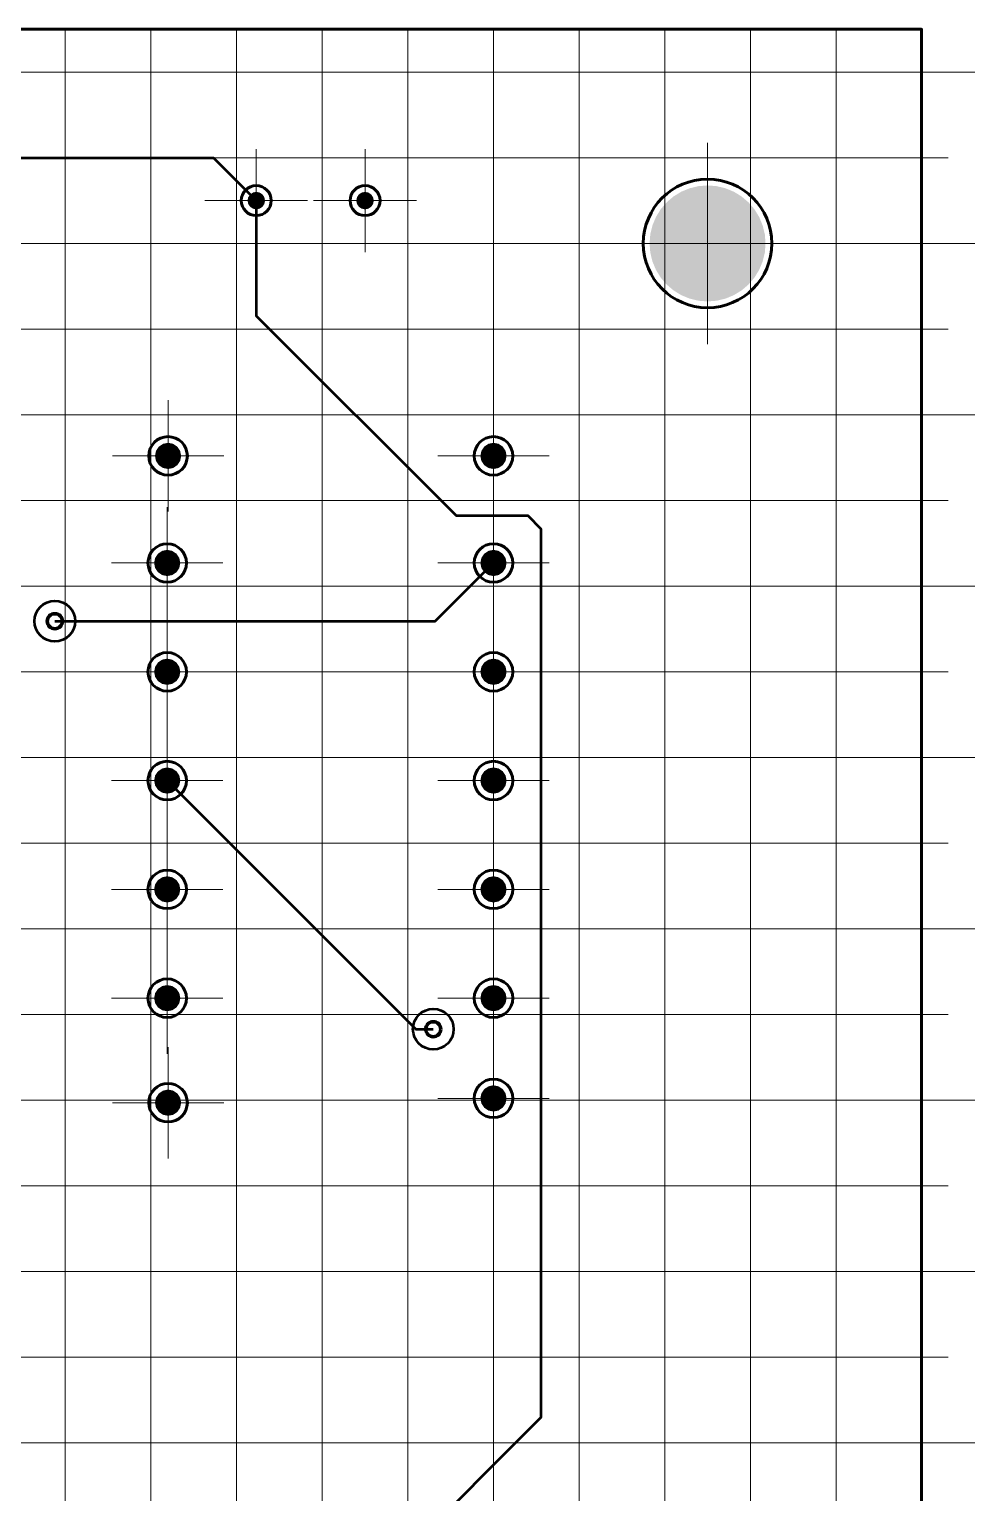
# Model space of a CAD drawing. Extents: x 260 to 1101, y 70 to 664.
# Drawn here: x 1008.5 to 1052.7, y 524.5 to 592.8 of the extents above; entities that cross this region are included whole.
import ezdxf

# ---------------------------------------------------------------- set-up
doc = ezdxf.new("R2010")
doc.units = 0
doc.header["$MEASUREMENT"] = 0
doc.layers.add('PDF _Геометрия', color=7, linetype='CONTINUOUS')
doc.layers.add('PDF _Сплошная заливка', color=7, linetype='CONTINUOUS')

msp = doc.modelspace()

# ---------------------------------------------------------------- hatches: boundary and pattern name
at = {"layer": 'PDF _Сплошная заливка', "transparency": 33554559}
for points in [[(1019.119, 584.786), (1019.119, 585.194), (1018.963, 585.163), (1018.831, 585.075), (1018.742, 584.942), (1018.711, 584.786)], [(1024.197, 584.786), (1024.197, 585.194), (1024.041, 585.163), (1023.909, 585.075), (1023.82, 584.942), (1023.789, 584.786)], [(1040.191, 582.786), (1042.899, 582.786), (1042.866, 583.21), (1042.766, 583.623), (1042.604, 584.016), (1042.382, 584.378), (1042.106, 584.701), (1041.783, 584.978), (1041.421, 585.2), (1041.028, 585.362), (1040.615, 585.461), (1040.191, 585.495)], [(1040.191, 582.786), (1037.484, 582.786), (1037.517, 582.363), (1037.616, 581.949), (1037.779, 581.557), (1038.001, 581.194), (1038.277, 580.871), (1038.6, 580.595), (1038.962, 580.373), (1039.355, 580.21), (1039.768, 580.111), (1040.191, 580.078)], [(1040.191, 582.786), (1040.191, 580.078), (1040.615, 580.111), (1041.028, 580.21), (1041.421, 580.373), (1041.783, 580.595), (1042.106, 580.871), (1042.382, 581.194), (1042.604, 581.557), (1042.766, 581.949), (1042.866, 582.363), (1042.899, 582.786)], [(1015, 572.866), (1015.612, 572.866), (1015.565, 573.1), (1015.433, 573.299), (1015.234, 573.431), (1015, 573.478)], [(1030.195, 572.866), (1030.807, 572.866), (1030.76, 573.1), (1030.627, 573.299), (1030.429, 573.431), (1030.195, 573.478)], [(1015, 572.866), (1015, 572.255), (1015.234, 572.301), (1015.433, 572.434), (1015.565, 572.632), (1015.612, 572.866)], [(1030.195, 572.866), (1030.195, 572.255), (1030.429, 572.301), (1030.627, 572.434), (1030.76, 572.632), (1030.807, 572.866)], [(1014.96, 567.866), (1015.572, 567.866), (1015.525, 568.1), (1015.393, 568.299), (1015.194, 568.431), (1014.96, 568.478)], [(1014.96, 567.866), (1014.96, 567.255), (1015.194, 567.301), (1015.393, 567.434), (1015.525, 567.632), (1015.572, 567.866)], [(1030.195, 567.866), (1030.807, 567.866), (1030.76, 568.1), (1030.627, 568.299), (1030.429, 568.431), (1030.195, 568.478)], [(1030.195, 567.866), (1030.195, 567.255), (1030.429, 567.301), (1030.627, 567.434), (1030.76, 567.632), (1030.807, 567.866)], [(1014.96, 562.786), (1015.572, 562.786), (1015.525, 563.02), (1015.393, 563.219), (1015.194, 563.351), (1014.96, 563.398)], [(1030.195, 562.786), (1030.807, 562.786), (1030.76, 563.02), (1030.627, 563.219), (1030.429, 563.351), (1030.195, 563.398)], [(1014.96, 562.786), (1014.96, 562.175), (1015.194, 562.221), (1015.393, 562.354), (1015.525, 562.552), (1015.572, 562.786)], [(1030.195, 562.786), (1030.195, 562.175), (1030.429, 562.221), (1030.627, 562.354), (1030.76, 562.552), (1030.807, 562.786)], [(1014.96, 557.706), (1015.572, 557.706), (1015.525, 557.941), (1015.393, 558.139), (1015.194, 558.271), (1014.96, 558.318)], [(1030.195, 557.706), (1030.807, 557.706), (1030.76, 557.941), (1030.627, 558.139), (1030.429, 558.271), (1030.195, 558.318)], [(1014.96, 557.706), (1014.96, 557.095), (1015.194, 557.141), (1015.393, 557.274), (1015.525, 557.472), (1015.572, 557.706)], [(1030.195, 557.706), (1030.195, 557.095), (1030.429, 557.141), (1030.627, 557.274), (1030.76, 557.472), (1030.807, 557.706)], [(1014.96, 552.626), (1015.572, 552.626), (1015.525, 552.861), (1015.393, 553.059), (1015.194, 553.191), (1014.96, 553.238)], [(1030.195, 552.626), (1030.807, 552.626), (1030.76, 552.861), (1030.627, 553.059), (1030.429, 553.191), (1030.195, 553.238)], [(1014.96, 552.626), (1014.96, 552.015), (1015.194, 552.061), (1015.393, 552.194), (1015.525, 552.392), (1015.572, 552.626)], [(1030.195, 552.626), (1030.195, 552.015), (1030.429, 552.061), (1030.627, 552.194), (1030.76, 552.392), (1030.807, 552.626)], [(1014.96, 547.546), (1015.572, 547.546), (1015.525, 547.78), (1015.393, 547.979), (1015.194, 548.111), (1014.96, 548.158)], [(1030.195, 547.546), (1030.807, 547.546), (1030.76, 547.78), (1030.627, 547.979), (1030.429, 548.111), (1030.195, 548.158)], [(1014.96, 547.546), (1014.96, 546.935), (1015.194, 546.981), (1015.393, 547.114), (1015.525, 547.312), (1015.572, 547.546)], [(1030.195, 547.546), (1030.195, 546.935), (1030.429, 546.981), (1030.627, 547.114), (1030.76, 547.312), (1030.807, 547.546)], [(1015, 542.666), (1015.612, 542.666), (1015.565, 542.9), (1015.433, 543.099), (1015.234, 543.231), (1015, 543.278)], [(1030.195, 542.866), (1030.807, 542.866), (1030.76, 543.101), (1030.627, 543.299), (1030.429, 543.431), (1030.195, 543.478)], [(1015, 542.666), (1015, 542.055), (1015.234, 542.101), (1015.433, 542.234), (1015.565, 542.432), (1015.612, 542.666)], [(1030.195, 542.866), (1030.195, 542.254), (1030.429, 542.301), (1030.627, 542.434), (1030.76, 542.632), (1030.807, 542.866)]]:
    msp.add_hatch(color=256, dxfattribs=at).paths.add_polyline_path(points)
at = {"layer": 'PDF _Сплошная заливка', "true_color": 0xffffff, "transparency": 33554559}
for points in [[(1019.527, 584.786), (1019.496, 584.942), (1019.407, 585.075), (1019.275, 585.163), (1019.119, 585.194), (1019.119, 584.786)], [(1024.605, 584.786), (1024.574, 584.942), (1024.485, 585.075), (1024.353, 585.163), (1024.197, 585.194), (1024.197, 584.786)], [(1040.191, 585.495), (1039.768, 585.461), (1039.355, 585.362), (1038.962, 585.2), (1038.6, 584.978), (1038.277, 584.701), (1038.001, 584.378), (1037.779, 584.016), (1037.616, 583.623), (1037.517, 583.21), (1037.484, 582.786), (1040.191, 582.786)], [(1018.711, 584.786), (1018.742, 584.63), (1018.831, 584.498), (1018.963, 584.41), (1019.119, 584.378), (1019.119, 584.786)], [(1019.119, 584.378), (1019.275, 584.41), (1019.407, 584.498), (1019.496, 584.63), (1019.527, 584.786), (1019.119, 584.786)], [(1023.789, 584.786), (1023.82, 584.63), (1023.909, 584.498), (1024.041, 584.41), (1024.197, 584.378), (1024.197, 584.786)], [(1024.197, 584.378), (1024.353, 584.41), (1024.485, 584.498), (1024.574, 584.63), (1024.605, 584.786), (1024.197, 584.786)], [(1015, 573.478), (1014.766, 573.431), (1014.568, 573.299), (1014.435, 573.1), (1014.389, 572.866), (1015, 572.866)], [(1030.195, 573.478), (1029.961, 573.431), (1029.762, 573.299), (1029.63, 573.1), (1029.583, 572.866), (1030.195, 572.866)], [(1014.389, 572.866), (1014.435, 572.632), (1014.568, 572.434), (1014.766, 572.301), (1015, 572.255), (1015, 572.866)], [(1029.583, 572.866), (1029.63, 572.632), (1029.762, 572.434), (1029.961, 572.301), (1030.195, 572.255), (1030.195, 572.866)], [(1014.96, 568.478), (1014.726, 568.431), (1014.528, 568.299), (1014.395, 568.1), (1014.349, 567.866), (1014.96, 567.866)], [(1014.349, 567.866), (1014.395, 567.632), (1014.528, 567.434), (1014.726, 567.301), (1014.96, 567.255), (1014.96, 567.866)], [(1030.195, 568.478), (1029.961, 568.431), (1029.762, 568.299), (1029.63, 568.1), (1029.583, 567.866), (1030.195, 567.866)], [(1029.583, 567.866), (1029.63, 567.632), (1029.762, 567.434), (1029.961, 567.301), (1030.195, 567.255), (1030.195, 567.866)], [(1014.96, 563.398), (1014.726, 563.351), (1014.528, 563.219), (1014.395, 563.02), (1014.349, 562.786), (1014.96, 562.786)], [(1030.195, 563.398), (1029.961, 563.351), (1029.762, 563.219), (1029.63, 563.02), (1029.583, 562.786), (1030.195, 562.786)], [(1014.349, 562.786), (1014.395, 562.552), (1014.528, 562.354), (1014.726, 562.221), (1014.96, 562.175), (1014.96, 562.786)], [(1029.583, 562.786), (1029.63, 562.552), (1029.762, 562.354), (1029.961, 562.221), (1030.195, 562.175), (1030.195, 562.786)], [(1014.96, 558.318), (1014.726, 558.271), (1014.528, 558.139), (1014.395, 557.941), (1014.349, 557.706), (1014.96, 557.706)], [(1030.195, 558.318), (1029.961, 558.271), (1029.762, 558.139), (1029.63, 557.941), (1029.583, 557.706), (1030.195, 557.706)], [(1014.349, 557.706), (1014.395, 557.472), (1014.528, 557.274), (1014.726, 557.141), (1014.96, 557.095), (1014.96, 557.706)], [(1029.583, 557.706), (1029.63, 557.472), (1029.762, 557.274), (1029.961, 557.141), (1030.195, 557.095), (1030.195, 557.706)], [(1014.96, 553.238), (1014.726, 553.191), (1014.528, 553.059), (1014.395, 552.861), (1014.349, 552.626), (1014.96, 552.626)], [(1030.195, 553.238), (1029.961, 553.191), (1029.762, 553.059), (1029.63, 552.861), (1029.583, 552.626), (1030.195, 552.626)], [(1014.349, 552.626), (1014.395, 552.392), (1014.528, 552.194), (1014.726, 552.061), (1014.96, 552.015), (1014.96, 552.626)], [(1029.583, 552.626), (1029.63, 552.392), (1029.762, 552.194), (1029.961, 552.061), (1030.195, 552.015), (1030.195, 552.626)], [(1014.96, 548.158), (1014.726, 548.111), (1014.528, 547.979), (1014.395, 547.78), (1014.349, 547.546), (1014.96, 547.546)], [(1030.195, 548.158), (1029.961, 548.111), (1029.762, 547.979), (1029.63, 547.78), (1029.583, 547.546), (1030.195, 547.546)], [(1014.349, 547.546), (1014.395, 547.312), (1014.528, 547.114), (1014.726, 546.981), (1014.96, 546.935), (1014.96, 547.546)], [(1029.583, 547.546), (1029.63, 547.312), (1029.762, 547.114), (1029.961, 546.981), (1030.195, 546.935), (1030.195, 547.546)], [(1015, 543.278), (1014.766, 543.231), (1014.568, 543.099), (1014.435, 542.9), (1014.389, 542.666), (1015, 542.666)], [(1030.195, 543.478), (1029.961, 543.431), (1029.762, 543.299), (1029.63, 543.101), (1029.583, 542.866), (1030.195, 542.866)], [(1014.389, 542.666), (1014.435, 542.432), (1014.568, 542.234), (1014.766, 542.101), (1015, 542.055), (1015, 542.666)], [(1029.583, 542.866), (1029.63, 542.632), (1029.762, 542.434), (1029.961, 542.301), (1030.195, 542.254), (1030.195, 542.866)]]:
    msp.add_hatch(color=7, dxfattribs=at).paths.add_polyline_path(points)

# ---------------------------------------------------------------- linework, layer by layer
at = {"layer": 'PDF _Геометрия', "lineweight": 60}
msp.add_lwpolyline([(1050.188, 382.786), (1050.188, 592.786), (730.3, 592.786), (730.3, 382.786)], close=True, dxfattribs=at)
msp.add_lwpolyline([(1050.188, 382.786), (1050.188, 592.786), (730.3, 592.786), (730.3, 382.786)], close=True, dxfattribs=at)
at = {"layer": 'PDF _Геометрия', "lineweight": 18}
for points in [[(730.3, 381.546), (730.3, 382.786), (730.3, 592.786), (1050.188, 592.786), (1050.188, 382.786), (1051.427, 382.786)], [(1010.202, 382.786), (1010.202, 592.786)], [(1014.2, 381.546), (1014.2, 382.786), (1014.2, 592.786)], [(1018.199, 382.786), (1018.199, 592.786)], [(1022.198, 381.546), (1022.198, 382.786), (1022.198, 592.786)], [(1026.196, 382.786), (1026.196, 592.786)], [(1030.195, 381.546), (1030.195, 382.786), (1030.195, 592.786)], [(1034.193, 382.786), (1034.193, 592.786)], [(1038.192, 381.546), (1038.192, 382.786), (1038.192, 592.786)], [(1042.191, 382.786), (1042.191, 592.786)], [(1046.189, 381.546), (1046.189, 382.786), (1046.189, 592.786)], [(730.3, 590.786), (1050.188, 590.786)], [(1052.667, 590.786), (1050.188, 590.786), (1051.427, 590.786)], [(1019.119, 582.386), (1019.119, 587.186)], [(1024.197, 582.386), (1024.197, 587.186)], [(1040.191, 578.086), (1040.191, 587.486)], [(730.3, 586.786), (1050.188, 586.786), (1051.427, 586.786)], [(1016.719, 584.786), (1021.518, 584.786)], [(1021.798, 584.786), (1026.596, 584.786)], [(730.3, 582.786), (1050.188, 582.786)], [(1035.493, 582.786), (1044.89, 582.786)], [(1052.667, 582.786), (1050.188, 582.786), (1051.427, 582.786)], [(730.3, 578.786), (1050.188, 578.786), (1051.427, 578.786)], [(1015, 570.266), (1015, 575.466)], [(1030.195, 570.266), (1030.195, 575.466)], [(730.3, 574.786), (1050.188, 574.786)], [(1052.667, 574.786), (1050.188, 574.786), (1051.427, 574.786)], [(1012.401, 572.866), (1017.599, 572.866)], [(1027.596, 572.866), (1032.794, 572.866)], [(730.3, 570.786), (1050.188, 570.786), (1051.427, 570.786)], [(1014.96, 565.266), (1014.96, 570.466)], [(1030.195, 565.266), (1030.195, 570.466)], [(1012.361, 567.866), (1017.559, 567.866)], [(1027.596, 567.866), (1032.794, 567.866)], [(730.3, 566.786), (1050.188, 566.786)], [(1052.667, 566.786), (1050.188, 566.786), (1051.427, 566.786)], [(1014.96, 560.186), (1014.96, 565.386)], [(1030.195, 560.186), (1030.195, 565.386)], [(730.3, 562.786), (1050.188, 562.786), (1051.427, 562.786)], [(1012.361, 562.786), (1017.559, 562.786)], [(1027.596, 562.786), (1032.794, 562.786)], [(1014.96, 555.106), (1014.96, 560.306)], [(1030.195, 555.106), (1030.195, 560.306)], [(730.3, 558.786), (1050.188, 558.786)], [(1052.667, 558.786), (1050.188, 558.786), (1051.427, 558.786)], [(1012.361, 557.706), (1017.559, 557.706)], [(1027.596, 557.706), (1032.794, 557.706)], [(1014.96, 550.026), (1014.96, 555.226)], [(1030.195, 550.026), (1030.195, 555.226)], [(730.3, 554.786), (1050.188, 554.786), (1051.427, 554.786)], [(1012.361, 552.626), (1017.559, 552.626)], [(1027.596, 552.626), (1032.794, 552.626)], [(730.3, 550.786), (1050.188, 550.786)], [(1052.667, 550.786), (1050.188, 550.786), (1051.427, 550.786)], [(1014.96, 544.946), (1014.96, 550.146)], [(1030.195, 544.946), (1030.195, 550.146)], [(1012.361, 547.546), (1017.559, 547.546)], [(1027.596, 547.546), (1032.794, 547.546)], [(730.3, 546.786), (1050.188, 546.786), (1051.427, 546.786)], [(1030.195, 540.266), (1030.195, 545.466)], [(1015, 540.066), (1015, 545.266)], [(730.3, 542.786), (1050.188, 542.786)], [(1012.401, 542.666), (1017.599, 542.666)], [(1027.596, 542.866), (1032.794, 542.866)], [(1052.667, 542.786), (1050.188, 542.786), (1051.427, 542.786)], [(730.3, 538.786), (1050.188, 538.786), (1051.427, 538.786)], [(730.3, 534.786), (1050.188, 534.786)], [(1052.667, 534.786), (1050.188, 534.786), (1051.427, 534.786)], [(730.3, 530.786), (1050.188, 530.786), (1051.427, 530.786)], [(730.3, 526.786), (1050.188, 526.786)], [(1052.667, 526.786), (1050.188, 526.786), (1051.427, 526.786)]]:
    msp.add_lwpolyline(points, dxfattribs=at)
at = {"layer": 'PDF _Геометрия', "lineweight": 50}
for points in [[(780.176, 511.3), (781.395, 512.519), (781.395, 539.748), (800.997, 559.357), (927.394, 559.357), (928.511, 560.474), (928.511, 585.976), (929.324, 586.789), (1017.117, 586.789), (1019.119, 584.786), (1019.119, 579.411), (1028.451, 570.076), (1031.802, 570.076), (1032.412, 569.466), (1032.412, 527.962), (1026.115, 521.663), (1026.115, 492.352), (1027.74, 490.726), (1029.517, 490.726), (1034.341, 485.9), (1034.341, 477.924), (1032.818, 476.4), (931.243, 476.4), (928.23, 473.386)], [(1009.712, 565.148), (1027.478, 565.148), (1030.195, 567.866)], [(1014.96, 557.706), (1026.565, 546.098), (1027.384, 546.098)]]:
    msp.add_lwpolyline(points, dxfattribs=at)
at = {"layer": 'PDF _Геометрия', "lineweight": 60}
for centre, radius in [((1040.191, 582.787), 3), ((1019.119, 584.786), 0.7), ((1024.197, 584.786), 0.7), ((1015, 572.866), 0.9), ((1030.195, 572.866), 0.9), ((1014.96, 567.866), 0.9), ((1030.195, 567.867), 0.9), ((1014.96, 562.786), 0.9), ((1030.195, 562.786), 0.9), ((1014.96, 557.706), 0.9), ((1030.195, 557.706), 0.9), ((1014.96, 552.626), 0.9), ((1030.195, 552.626), 0.9), ((1014.96, 547.546), 0.9), ((1030.195, 547.546), 0.9), ((1015, 542.666), 0.9), ((1030.195, 542.867), 0.9)]:
    msp.add_circle(centre, radius, dxfattribs=at)
at = {"layer": 'PDF _Геометрия', "lineweight": 50}
for centre in [(1009.712, 565.148), (1027.384, 546.098)]:
    msp.add_circle(centre, 0.95, dxfattribs=at)
at = {"layer": 'PDF _Геометрия', "color": 7, "lineweight": 70, "true_color": 0xffffff}
for centre in [(1009.712, 565.148), (1027.384, 546.098)]:
    msp.add_circle(centre, 0.35, dxfattribs=at)

doc.saveas('drawing.dxf')
